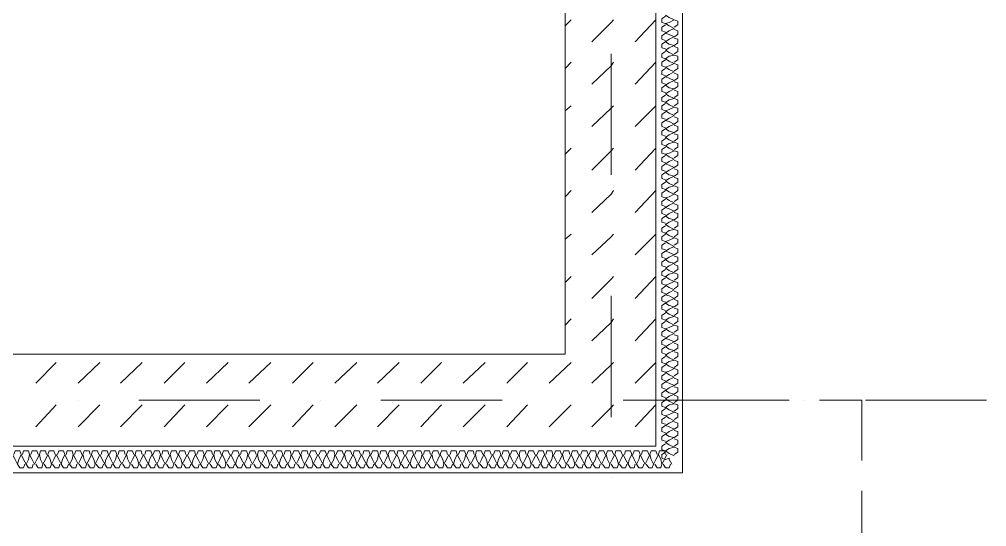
# Model space of a CAD drawing. Header units: millimetres. Extents: x 440 to 72591, y -28954 to 25941.
# Drawn here: x 25041 to 27577, y 6876 to 8207 of the extents above; entities that cross this region are included whole.
import ezdxf

# ---------------------------------------------------------------- set-up
doc = ezdxf.new("R2010")
doc.units = ezdxf.units.MM
doc.layers.add('podkład', color=7, linetype='Continuous')

msp = doc.modelspace()

# ---------------------------------------------------------------- linework, layer by layer
at = {"layer": 'podkład', "color": 7, "lineweight": 5, "transparency": 33554572}
msp.add_lwpolyline([(18480.1, 7658.9), (18480.1, 7585.8), (19210.3, 7585.8), (19210.3, 7516), (20000.9, 7516), (20000.9, 7017.5), (26779.8, 7017.5), (26779.8, 13018.4), (27179.8, 13018.4), (27179.8, 21197.5), (22941.1, 21197.5)], dxfattribs=at)
at = {"layer": 'podkład', "color": 1, "lineweight": 5, "transparency": 33554572}
msp.add_lwpolyline([(23531.7, 15126.7), (26871.9, 15126.7), (26871.9, 20886.3), (22941.1, 20886.3), (22941.1, 21127.6), (27110, 21127.6), (27110, 13088.3), (26709.9, 13088.3), (26709.9, 7087.4), (21461.5, 7087.4), (21461.5, 7328.7), (26471.8, 7328.7), (26471.8, 13088.3), (23280.8, 13085.1), (23280.8, 12764.4), (22442.6, 12764.4), (22442.6, 13085.1), (21810.7, 13088.3)], dxfattribs=at)
at = {"layer": 'podkład', "color": 4, "lineweight": 5, "transparency": 33554572}
for points in [[(26735.3, 8214.5), (26725.8, 8208.2), (26725.8, 8198.6), (26735.3, 8195.5), (26744.9, 8198.6), (26757.6, 8205), (26744.9, 8211.3), (26735.3, 8217.7)], [(26735.3, 8151), (26725.8, 8154.2), (26725.8, 8163.7), (26735.3, 8170.1), (26744.9, 8176.4), (26757.6, 8182.8), (26744.9, 8189.1), (26735.3, 8195.5)], [(26735.3, 8192.3), (26725.8, 8185.9), (26725.8, 8176.4), (26735.3, 8173.2)], [(26757.6, 8185.9), (26767.1, 8192.3), (26767.1, 8201.8), (26757.6, 8205)], [(26735.3, 8170.1), (26744.9, 8166.9), (26757.6, 8160.5), (26767.1, 8166.9), (26767.1, 8176.4), (26757.6, 8179.6)], [(26757.6, 8160.5), (26744.9, 8154.2), (26735.3, 8147.8), (26725.8, 8141.5), (26725.8, 8132), (26735.3, 8128.8)], [(26735.3, 8147.8), (26744.9, 8141.5), (26757.6, 8138.3), (26767.1, 8144.7), (26767.1, 8154.2), (26757.6, 8157.4)], [(26757.6, 8138.3), (26744.9, 8132), (26735.3, 8125.6), (26744.9, 8119.3), (26757.6, 8112.9), (26744.9, 8109.7), (26735.3, 8103.4), (26725.8, 8106.6), (26725.8, 8116.1), (26735.3, 8122.4)], [(26757.6, 8116.1), (26767.1, 8122.4), (26767.1, 8132), (26757.6, 8135.1)], [(26735.3, 8100.2), (26725.8, 8093.9), (26725.8, 8084.3), (26735.3, 8081.2), (26744.9, 8084.3), (26757.6, 8090.7), (26744.9, 8097), (26735.3, 8103.4)], [(26757.6, 8093.9), (26767.1, 8100.2), (26767.1, 8109.7), (26757.6, 8112.9)], [(26757.6, 8071.6), (26767.1, 8078), (26767.1, 8087.5), (26757.6, 8090.7)], [(26735.3, 8036.7), (26725.8, 8039.9), (26725.8, 8049.4), (26735.3, 8055.8), (26744.9, 8062.1), (26757.6, 8068.5), (26744.9, 8074.8), (26735.3, 8081.2)], [(26735.3, 8078), (26725.8, 8071.6), (26725.8, 8062.1), (26735.3, 8058.9)], [(26735.3, 8055.8), (26744.9, 8052.6), (26757.6, 8046.2), (26767.1, 8052.6), (26767.1, 8062.1), (26757.6, 8065.3)], [(26757.6, 8046.2), (26744.9, 8039.9), (26735.3, 8033.5), (26725.8, 8027.2), (26725.8, 8017.7), (26735.3, 8014.5)], [(26735.3, 8033.5), (26744.9, 8027.2), (26757.6, 8024), (26767.1, 8030.4), (26767.1, 8039.9), (26757.6, 8043.1)], [(26757.6, 8024), (26744.9, 8017.7), (26735.3, 8011.3), (26744.9, 8005), (26757.6, 7998.6), (26744.9, 7995.4), (26735.3, 7989.1), (26725.8, 7992.3), (26725.8, 8001.8), (26735.3, 8008.1)], [(26757.6, 8001.8), (26767.1, 8008.1), (26767.1, 8017.7), (26757.6, 8020.8)], [(26735.3, 7985.9), (26725.8, 7979.6), (26725.8, 7970), (26735.3, 7966.9), (26744.9, 7970), (26757.6, 7976.4), (26744.9, 7982.7), (26735.3, 7989.1)], [(26757.6, 7979.6), (26767.1, 7985.9), (26767.1, 7995.4), (26757.6, 7998.6)], [(26735.3, 7922.4), (26725.8, 7925.6), (26725.8, 7935.1), (26735.3, 7941.5), (26744.9, 7947.8), (26757.6, 7954.2), (26744.9, 7960.5), (26735.3, 7966.9)], [(26735.3, 7963.7), (26725.8, 7957.3), (26725.8, 7947.8), (26735.3, 7944.6)], [(26757.6, 7957.3), (26767.1, 7963.7), (26767.1, 7973.2), (26757.6, 7976.4)], [(26735.3, 7941.5), (26744.9, 7938.3), (26757.6, 7931.9), (26767.1, 7938.3), (26767.1, 7947.8), (26757.6, 7951)], [(26757.6, 7931.9), (26744.9, 7925.6), (26735.3, 7919.2), (26725.8, 7912.9), (26725.8, 7903.4), (26735.3, 7900.2)], [(26735.3, 7919.2), (26744.9, 7912.9), (26757.6, 7909.7), (26767.1, 7916.1), (26767.1, 7925.6), (26757.6, 7928.8)], [(26757.6, 7909.7), (26744.9, 7903.4), (26735.3, 7897), (26744.9, 7890.7), (26757.6, 7884.3), (26744.9, 7881.1), (26735.3, 7874.8), (26725.8, 7878), (26725.8, 7887.5), (26735.3, 7893.8)], [(26757.6, 7887.5), (26767.1, 7893.8), (26767.1, 7903.4), (26757.6, 7906.5)], [(26735.3, 7871.6), (26725.8, 7865.3), (26725.8, 7855.7), (26735.3, 7852.6), (26744.9, 7855.7), (26757.6, 7862.1), (26744.9, 7868.4), (26735.3, 7874.8)], [(26757.6, 7865.3), (26767.1, 7871.6), (26767.1, 7881.1), (26757.6, 7884.3)], [(26757.6, 7843), (26767.1, 7849.4), (26767.1, 7858.9), (26757.6, 7862.1)], [(26735.3, 7808.1), (26725.8, 7811.3), (26725.8, 7820.8), (26735.3, 7827.2), (26744.9, 7833.5), (26757.6, 7839.9), (26744.9, 7846.2), (26735.3, 7852.6)], [(26735.3, 7849.4), (26725.8, 7843), (26725.8, 7833.5), (26735.3, 7830.3)], [(26735.3, 7827.2), (26744.9, 7824), (26757.6, 7817.6), (26767.1, 7824), (26767.1, 7833.5), (26757.6, 7836.7)], [(26757.6, 7817.6), (26744.9, 7811.3), (26735.3, 7804.9), (26725.8, 7798.6), (26725.8, 7789.1), (26735.3, 7785.9)], [(26735.3, 7804.9), (26744.9, 7798.6), (26757.6, 7795.4), (26767.1, 7801.8), (26767.1, 7811.3), (26757.6, 7814.5)], [(26757.6, 7795.4), (26744.9, 7789.1), (26735.3, 7782.7), (26744.9, 7776.4), (26757.6, 7770), (26744.9, 7766.8), (26735.3, 7760.5), (26725.8, 7763.6), (26725.8, 7773.2), (26735.3, 7779.5)], [(26757.6, 7773.2), (26767.1, 7779.5), (26767.1, 7789.1), (26757.6, 7792.2)], [(26735.3, 7757.3), (26725.8, 7750.9), (26725.8, 7741.4), (26735.3, 7738.2), (26744.9, 7741.4), (26757.6, 7747.8), (26744.9, 7754.1), (26735.3, 7760.5)], [(26757.6, 7750.9), (26767.1, 7757.3), (26767.1, 7766.8), (26757.6, 7770)], [(26735.3, 7693.8), (26725.8, 7697), (26725.8, 7706.5), (26735.3, 7712.8), (26744.9, 7719.2), (26757.6, 7725.5), (26744.9, 7731.9), (26735.3, 7738.2)], [(26735.3, 7735.1), (26725.8, 7728.7), (26725.8, 7719.2), (26735.3, 7716)], [(26757.6, 7728.7), (26767.1, 7735.1), (26767.1, 7744.6), (26757.6, 7747.8)], [(26735.3, 7712.8), (26744.9, 7709.7), (26757.6, 7703.3), (26767.1, 7709.7), (26767.1, 7719.2), (26757.6, 7722.4)], [(26757.6, 7703.3), (26744.9, 7697), (26735.3, 7690.6), (26725.8, 7684.3), (26725.8, 7674.7), (26735.3, 7671.6)], [(26735.3, 7690.6), (26744.9, 7684.3), (26757.6, 7681.1), (26767.1, 7687.4), (26767.1, 7697), (26757.6, 7700.1)], [(26757.6, 7681.1), (26744.9, 7674.7), (26735.3, 7668.4), (26744.9, 7662), (26757.6, 7655.7), (26744.9, 7652.5), (26735.3, 7646.2), (26725.8, 7649.3), (26725.8, 7658.9), (26735.3, 7665.2)], [(26757.6, 7658.9), (26767.1, 7665.2), (26767.1, 7674.7), (26757.6, 7677.9)], [(26735.3, 7643), (26725.8, 7636.6), (26725.8, 7627.1), (26735.3, 7623.9), (26744.9, 7627.1), (26757.6, 7633.5), (26744.9, 7639.8), (26735.3, 7646.2)], [(26757.6, 7636.6), (26767.1, 7643), (26767.1, 7652.5), (26757.6, 7655.7)], [(26757.6, 7614.4), (26767.1, 7620.8), (26767.1, 7630.3), (26757.6, 7633.5)], [(26735.3, 7579.5), (26725.8, 7582.7), (26725.8, 7592.2), (26735.3, 7598.5), (26744.9, 7604.9), (26757.6, 7611.2), (26744.9, 7617.6), (26735.3, 7623.9)], [(26735.3, 7620.8), (26725.8, 7614.4), (26725.8, 7604.9), (26735.3, 7601.7)], [(26735.3, 7598.5), (26744.9, 7595.4), (26757.6, 7589), (26767.1, 7595.4), (26767.1, 7604.9), (26757.6, 7608.1)], [(26757.6, 7589), (26744.9, 7582.7), (26735.3, 7576.3), (26725.8, 7570), (26725.8, 7560.4), (26735.3, 7557.3)], [(26735.3, 7576.3), (26744.9, 7570), (26757.6, 7566.8), (26767.1, 7573.1), (26767.1, 7582.7), (26757.6, 7585.8)], [(26757.6, 7566.8), (26744.9, 7560.4), (26735.3, 7554.1), (26744.9, 7547.7), (26757.6, 7541.4), (26744.9, 7538.2), (26735.3, 7531.9), (26725.8, 7535), (26725.8, 7544.6), (26735.3, 7550.9)], [(26757.6, 7544.6), (26767.1, 7550.9), (26767.1, 7560.4), (26757.6, 7563.6)], [(26735.3, 7528.7), (26725.8, 7522.3), (26725.8, 7512.8), (26735.3, 7509.6), (26744.9, 7512.8), (26757.6, 7519.2), (26744.9, 7525.5), (26735.3, 7531.9)], [(26757.6, 7522.3), (26767.1, 7528.7), (26767.1, 7538.2), (26757.6, 7541.4)], [(26735.3, 7465.2), (26725.8, 7468.4), (26725.8, 7477.9), (26735.3, 7484.2), (26744.9, 7490.6), (26757.6, 7496.9), (26744.9, 7503.3), (26735.3, 7509.6)], [(26735.3, 7506.5), (26725.8, 7500.1), (26725.8, 7490.6), (26735.3, 7487.4)], [(26757.6, 7500.1), (26767.1, 7506.5), (26767.1, 7516), (26757.6, 7519.2)], [(26735.3, 7484.2), (26744.9, 7481.1), (26757.6, 7474.7), (26767.1, 7481.1), (26767.1, 7490.6), (26757.6, 7493.8)], [(26757.6, 7474.7), (26744.9, 7468.4), (26735.3, 7462), (26725.8, 7455.7), (26725.8, 7446.1), (26735.3, 7443)], [(26735.3, 7462), (26744.9, 7455.7), (26757.6, 7452.5), (26767.1, 7458.8), (26767.1, 7468.4), (26757.6, 7471.5)], [(26757.6, 7452.5), (26744.9, 7446.1), (26735.3, 7439.8), (26744.9, 7433.4), (26757.6, 7427.1), (26744.9, 7423.9), (26735.3, 7417.6), (26725.8, 7420.7), (26725.8, 7430.3), (26735.3, 7436.6)], [(26757.6, 7430.3), (26767.1, 7436.6), (26767.1, 7446.1), (26757.6, 7449.3)], [(26735.3, 7414.4), (26725.8, 7408), (26725.8, 7398.5), (26735.3, 7395.3), (26744.9, 7398.5), (26757.6, 7404.9), (26744.9, 7411.2), (26735.3, 7417.6)], [(26757.6, 7408), (26767.1, 7414.4), (26767.1, 7423.9), (26757.6, 7427.1)], [(26757.6, 7385.8), (26767.1, 7392.2), (26767.1, 7401.7), (26757.6, 7404.9)], [(26735.3, 7350.9), (26725.8, 7354.1), (26725.8, 7363.6), (26735.3, 7369.9), (26744.9, 7376.3), (26757.6, 7382.6), (26744.9, 7389), (26735.3, 7395.3)], [(26735.3, 7392.2), (26725.8, 7385.8), (26725.8, 7376.3), (26735.3, 7373.1)], [(26735.3, 7369.9), (26744.9, 7366.8), (26757.6, 7360.4), (26767.1, 7366.8), (26767.1, 7376.3), (26757.6, 7379.5)], [(26757.6, 7360.4), (26744.9, 7354.1), (26735.3, 7347.7), (26725.8, 7341.4), (26725.8, 7331.8), (26735.3, 7328.7)], [(26735.3, 7347.7), (26744.9, 7341.4), (26757.6, 7338.2), (26767.1, 7344.5), (26767.1, 7354.1), (26757.6, 7357.2)], [(26757.6, 7338.2), (26744.9, 7331.8), (26735.3, 7325.5), (26744.9, 7319.1), (26757.6, 7312.8), (26744.9, 7309.6), (26735.3, 7303.3), (26725.8, 7306.4), (26725.8, 7316), (26735.3, 7322.3)], [(26757.6, 7316), (26767.1, 7322.3), (26767.1, 7331.8), (26757.6, 7335)], [(26735.3, 7300.1), (26725.8, 7293.7), (26725.8, 7284.2), (26735.3, 7281), (26744.9, 7284.2), (26757.6, 7290.6), (26744.9, 7296.9), (26735.3, 7303.3)], [(26757.6, 7293.7), (26767.1, 7300.1), (26767.1, 7309.6), (26757.6, 7312.8)], [(26735.3, 7236.6), (26725.8, 7239.8), (26725.8, 7249.3), (26735.3, 7255.6), (26744.9, 7262), (26757.6, 7268.3), (26744.9, 7274.7), (26735.3, 7281)], [(26735.3, 7277.9), (26725.8, 7271.5), (26725.8, 7262), (26735.3, 7258.8)], [(26757.6, 7271.5), (26767.1, 7277.9), (26767.1, 7287.4), (26757.6, 7290.6)], [(26735.3, 7255.6), (26744.9, 7252.5), (26757.6, 7246.1), (26767.1, 7252.5), (26767.1, 7262), (26757.6, 7265.2)], [(26757.6, 7246.1), (26744.9, 7239.8), (26735.3, 7233.4), (26725.8, 7227.1), (26725.8, 7217.5), (26735.3, 7214.4)], [(26735.3, 7233.4), (26744.9, 7227.1), (26757.6, 7223.9), (26767.1, 7230.2), (26767.1, 7239.8), (26757.6, 7242.9)], [(26821.1, 7208), (26709.9, 7208)], [(26757.6, 7223.9), (26744.9, 7217.5), (26735.3, 7211.2), (26744.9, 7204.8), (26757.6, 7198.5), (26744.9, 7195.3), (26735.3, 7189), (26725.8, 7192.1), (26725.8, 7201.7), (26735.3, 7208)], [(26757.6, 7201.7), (26767.1, 7208), (26767.1, 7217.5), (26757.6, 7220.7)], [(27059.2, 7208), (26900.4, 7208)], [(27249.7, 7049.3), (27249.7, 7208), (27138.6, 7208)], [(26735.3, 7185.8), (26725.8, 7179.4), (26725.8, 7169.9), (26735.3, 7166.7), (26744.9, 7169.9), (26757.6, 7176.3), (26744.9, 7182.6), (26735.3, 7189)], [(26757.6, 7179.4), (26767.1, 7185.8), (26767.1, 7195.3), (26757.6, 7198.5)], [(26757.6, 7157.2), (26767.1, 7163.6), (26767.1, 7173.1), (26757.6, 7176.3)], [(26735.3, 7122.3), (26725.8, 7125.5), (26725.8, 7135), (26735.3, 7141.3), (26744.9, 7147.7), (26757.6, 7154), (26744.9, 7160.4), (26735.3, 7166.7)], [(26735.3, 7163.6), (26725.8, 7157.2), (26725.8, 7147.7), (26735.3, 7144.5)], [(26735.3, 7141.3), (26744.9, 7138.2), (26757.6, 7131.8), (26767.1, 7138.2), (26767.1, 7147.7), (26757.6, 7150.9)], [(26757.6, 7131.8), (26744.9, 7125.5), (26735.3, 7119.1), (26725.8, 7112.8), (26725.8, 7103.2), (26735.3, 7100.1)], [(26735.3, 7119.1), (26744.9, 7112.8), (26757.6, 7109.6), (26767.1, 7115.9), (26767.1, 7125.5), (26757.6, 7128.6)], [(26757.6, 7109.6), (26744.9, 7103.2), (26735.3, 7096.9), (26744.9, 7090.5), (26757.6, 7084.2), (26744.9, 7081), (26735.3, 7074.7), (26725.8, 7077.8), (26725.8, 7087.4), (26735.3, 7093.7)], [(26757.6, 7087.4), (26767.1, 7093.7), (26767.1, 7103.2), (26757.6, 7106.4)], [(25036.6, 7039.7), (25039.8, 7052.4), (25046.2, 7065.1), (25043, 7074.7), (25030.3, 7074.7), (25027.1, 7065.1)], [(25058.9, 7039.7), (25065.2, 7052.4), (25068.4, 7065.1), (25065.2, 7074.7), (25052.5, 7074.7), (25049.3, 7065.1)], [(25090.6, 7065.1), (25087.4, 7074.7), (25074.7, 7074.7), (25071.6, 7065.1)], [(25112.9, 7065.1), (25109.7, 7074.7), (25097, 7074.7), (25093.8, 7065.1)], [(25135.1, 7065.1), (25131.9, 7074.7), (25119.2, 7074.7), (25116, 7065.1)], [(25151, 7039.7), (25154.1, 7052.4), (25160.5, 7065.1), (25157.3, 7074.7), (25144.6, 7074.7), (25141.4, 7065.1)], [(25173.2, 7039.7), (25179.5, 7052.4), (25182.7, 7065.1), (25179.5, 7074.7), (25166.8, 7074.7), (25163.7, 7065.1)], [(25204.9, 7065.1), (25201.8, 7074.7), (25189.1, 7074.7), (25185.9, 7065.1)], [(25227.2, 7065.1), (25224, 7074.7), (25211.3, 7074.7), (25208.1, 7065.1)], [(25249.4, 7065.1), (25246.2, 7074.7), (25233.5, 7074.7), (25230.3, 7065.1)], [(25265.3, 7039.7), (25268.4, 7052.4), (25274.8, 7065.1), (25271.6, 7074.7), (25258.9, 7074.7), (25255.7, 7065.1)], [(25287.5, 7039.7), (25293.8, 7052.4), (25297, 7065.1), (25293.8, 7074.7), (25281.1, 7074.7), (25278, 7065.1)], [(25319.2, 7065.1), (25316.1, 7074.7), (25303.4, 7074.7), (25300.2, 7065.1)], [(25341.5, 7065.1), (25338.3, 7074.7), (25325.6, 7074.7), (25322.4, 7065.1)], [(25363.7, 7065.1), (25360.5, 7074.7), (25347.8, 7074.7), (25344.6, 7065.1)], [(25379.6, 7039.7), (25382.7, 7052.4), (25389.1, 7065.1), (25385.9, 7074.7), (25373.2, 7074.7), (25370, 7065.1)], [(25401.8, 7039.7), (25408.1, 7052.4), (25411.3, 7065.1), (25408.1, 7074.7), (25395.4, 7074.7), (25392.3, 7065.1)], [(25433.5, 7065.1), (25430.4, 7074.7), (25417.7, 7074.7), (25414.5, 7065.1)], [(25455.8, 7065.1), (25452.6, 7074.7), (25439.9, 7074.7), (25436.7, 7065.1)], [(25478, 7065.1), (25474.8, 7074.7), (25462.1, 7074.7), (25458.9, 7065.1)], [(25493.9, 7039.7), (25497, 7052.4), (25503.4, 7065.1), (25500.2, 7074.7), (25487.5, 7074.7), (25484.3, 7065.1)], [(25516.1, 7039.7), (25522.4, 7052.4), (25525.6, 7065.1), (25522.4, 7074.7), (25509.7, 7074.7), (25506.6, 7065.1)], [(25547.8, 7065.1), (25544.7, 7074.7), (25532, 7074.7), (25528.8, 7065.1)], [(25570.1, 7065.1), (25566.9, 7074.7), (25554.2, 7074.7), (25551, 7065.1)], [(25592.3, 7065.1), (25589.1, 7074.7), (25576.4, 7074.7), (25573.2, 7065.1)], [(25608.2, 7039.7), (25611.3, 7052.4), (25617.7, 7065.1), (25614.5, 7074.7), (25601.8, 7074.7), (25598.6, 7065.1)], [(25630.4, 7039.7), (25636.7, 7052.4), (25639.9, 7065.1), (25636.7, 7074.7), (25624, 7074.7), (25620.9, 7065.1)], [(25662.1, 7065.1), (25659, 7074.7), (25646.3, 7074.7), (25643.1, 7065.1)], [(25684.4, 7065.1), (25681.2, 7074.7), (25668.5, 7074.7), (25665.3, 7065.1)], [(25706.6, 7065.1), (25703.4, 7074.7), (25690.7, 7074.7), (25687.5, 7065.1)], [(25722.5, 7039.7), (25725.6, 7052.4), (25732, 7065.1), (25728.8, 7074.7), (25716.1, 7074.7), (25712.9, 7065.1)], [(25744.7, 7039.7), (25751, 7052.4), (25754.2, 7065.1), (25751, 7074.7), (25738.3, 7074.7), (25735.2, 7065.1)], [(25776.4, 7065.1), (25773.3, 7074.7), (25760.6, 7074.7), (25757.4, 7065.1)], [(25798.7, 7065.1), (25795.5, 7074.7), (25782.8, 7074.7), (25779.6, 7065.1)], [(25820.9, 7065.1), (25817.7, 7074.7), (25805, 7074.7), (25801.8, 7065.1)], [(25836.8, 7039.7), (25839.9, 7052.4), (25846.3, 7065.1), (25843.1, 7074.7), (25830.4, 7074.7), (25827.2, 7065.1)], [(25859, 7039.7), (25865.4, 7052.4), (25868.5, 7065.1), (25865.4, 7074.7), (25852.6, 7074.7), (25849.5, 7065.1)], [(25890.8, 7065.1), (25887.6, 7074.7), (25874.9, 7074.7), (25871.7, 7065.1)], [(25913, 7065.1), (25909.8, 7074.7), (25897.1, 7074.7), (25893.9, 7065.1)], [(25935.2, 7065.1), (25932, 7074.7), (25919.3, 7074.7), (25916.2, 7065.1)], [(25951.1, 7039.7), (25954.3, 7052.4), (25960.6, 7065.1), (25957.4, 7074.7), (25944.7, 7074.7), (25941.6, 7065.1)], [(25973.3, 7039.7), (25979.7, 7052.4), (25982.8, 7065.1), (25979.7, 7074.7), (25967, 7074.7), (25963.8, 7065.1)], [(26005.1, 7065.1), (26001.9, 7074.7), (25989.2, 7074.7), (25986, 7065.1)], [(26027.3, 7065.1), (26024.1, 7074.7), (26011.4, 7074.7), (26008.2, 7065.1)], [(26049.5, 7065.1), (26046.3, 7074.7), (26033.6, 7074.7), (26030.5, 7065.1)], [(26065.4, 7039.7), (26068.6, 7052.4), (26074.9, 7065.1), (26071.7, 7074.7), (26059, 7074.7), (26055.9, 7065.1)], [(26087.6, 7039.7), (26094, 7052.4), (26097.1, 7065.1), (26094, 7074.7), (26081.3, 7074.7), (26078.1, 7065.1)], [(26119.4, 7065.1), (26116.2, 7074.7), (26103.5, 7074.7), (26100.3, 7065.1)], [(26141.6, 7065.1), (26138.4, 7074.7), (26125.7, 7074.7), (26122.5, 7065.1)], [(26163.8, 7065.1), (26160.6, 7074.7), (26147.9, 7074.7), (26144.8, 7065.1)], [(26179.7, 7039.7), (26182.9, 7052.4), (26189.2, 7065.1), (26186, 7074.7), (26173.3, 7074.7), (26170.2, 7065.1)], [(26201.9, 7039.7), (26208.3, 7052.4), (26211.4, 7065.1), (26208.3, 7074.7), (26195.6, 7074.7), (26192.4, 7065.1)], [(26233.7, 7065.1), (26230.5, 7074.7), (26217.8, 7074.7), (26214.6, 7065.1)], [(26255.9, 7065.1), (26252.7, 7074.7), (26240, 7074.7), (26236.8, 7065.1)], [(26278.1, 7065.1), (26274.9, 7074.7), (26262.2, 7074.7), (26259.1, 7065.1)], [(26294, 7039.7), (26297.2, 7052.4), (26303.5, 7065.1), (26300.3, 7074.7), (26287.6, 7074.7), (26284.5, 7065.1)], [(26316.2, 7039.7), (26322.6, 7052.4), (26325.7, 7065.1), (26322.6, 7074.7), (26309.9, 7074.7), (26306.7, 7065.1)], [(26348, 7065.1), (26344.8, 7074.7), (26332.1, 7074.7), (26328.9, 7065.1)], [(26370.2, 7065.1), (26367, 7074.7), (26354.3, 7074.7), (26351.1, 7065.1)], [(26392.4, 7065.1), (26389.2, 7074.7), (26376.5, 7074.7), (26373.4, 7065.1)], [(26408.3, 7039.7), (26411.5, 7052.4), (26417.8, 7065.1), (26414.6, 7074.7), (26401.9, 7074.7), (26398.8, 7065.1)], [(26430.5, 7039.7), (26436.9, 7052.4), (26440, 7065.1), (26436.9, 7074.7), (26424.2, 7074.7), (26421, 7065.1)], [(26462.3, 7065.1), (26459.1, 7074.7), (26446.4, 7074.7), (26443.2, 7065.1)], [(26484.5, 7065.1), (26481.3, 7074.7), (26468.6, 7074.7), (26465.4, 7065.1)], [(26506.7, 7065.1), (26503.5, 7074.7), (26490.8, 7074.7), (26487.7, 7065.1)], [(26522.6, 7039.7), (26525.8, 7052.4), (26532.1, 7065.1), (26528.9, 7074.7), (26516.2, 7074.7), (26513.1, 7065.1)], [(26544.8, 7039.7), (26551.2, 7052.4), (26554.3, 7065.1), (26551.2, 7074.7), (26538.5, 7074.7), (26535.3, 7065.1)], [(26576.6, 7065.1), (26573.4, 7074.7), (26560.7, 7074.7), (26557.5, 7065.1)], [(26598.8, 7065.1), (26595.6, 7074.7), (26582.9, 7074.7), (26579.7, 7065.1)], [(26621, 7065.1), (26617.8, 7074.7), (26605.1, 7074.7), (26602, 7065.1)], [(26636.9, 7039.7), (26640.1, 7052.4), (26646.4, 7065.1), (26643.2, 7074.7), (26630.5, 7074.7), (26627.4, 7065.1)], [(26659.1, 7039.7), (26665.5, 7052.4), (26668.7, 7065.1), (26665.5, 7074.7), (26652.8, 7074.7), (26649.6, 7065.1)], [(26690.9, 7065.1), (26687.7, 7074.7), (26675, 7074.7), (26671.8, 7065.1)], [(26713.1, 7065.1), (26709.9, 7074.7), (26697.2, 7074.7), (26694.1, 7065.1)], [(26735.3, 7065.1), (26732.2, 7074.7), (26719.5, 7074.7), (26716.3, 7065.1)], [(26757.6, 7062), (26744.9, 7068.3), (26735.3, 7074.7)], [(26757.6, 7065.1), (26767.1, 7071.5), (26767.1, 7081), (26757.6, 7084.2)], [(25055.7, 7039.7), (25052.5, 7030.2), (25043, 7030.2), (25036.6, 7039.7), (25030.3, 7052.4), (25023.9, 7065.1), (25017.6, 7052.4), (25011.2, 7039.7)], [(25046.2, 7065.1), (25052.5, 7052.4), (25058.9, 7039.7), (25065.2, 7030.2), (25074.7, 7030.2), (25077.9, 7039.7)], [(25068.4, 7065.1), (25074.7, 7052.4), (25081.1, 7039.7), (25087.4, 7052.4), (25093.8, 7065.1), (25097, 7052.4), (25103.3, 7039.7), (25100.2, 7030.2), (25090.6, 7030.2), (25084.3, 7039.7)], [(25106.5, 7039.7), (25112.9, 7030.2), (25122.4, 7030.2), (25125.6, 7039.7), (25122.4, 7052.4), (25116, 7065.1), (25109.7, 7052.4), (25103.3, 7039.7)], [(25170, 7039.7), (25166.8, 7030.2), (25157.3, 7030.2), (25151, 7039.7), (25144.6, 7052.4), (25138.3, 7065.1), (25131.9, 7052.4), (25125.6, 7039.7)], [(25160.5, 7065.1), (25166.8, 7052.4), (25173.2, 7039.7), (25179.5, 7030.2), (25189.1, 7030.2), (25192.2, 7039.7)], [(25182.7, 7065.1), (25189.1, 7052.4), (25195.4, 7039.7), (25201.8, 7052.4), (25208.1, 7065.1), (25211.3, 7052.4), (25217.6, 7039.7), (25214.5, 7030.2), (25204.9, 7030.2), (25198.6, 7039.7)], [(25220.8, 7039.7), (25227.2, 7030.2), (25236.7, 7030.2), (25239.9, 7039.7), (25236.7, 7052.4), (25230.3, 7065.1), (25224, 7052.4), (25217.6, 7039.7)], [(25284.3, 7039.7), (25281.1, 7030.2), (25271.6, 7030.2), (25265.3, 7039.7), (25258.9, 7052.4), (25252.6, 7065.1), (25246.2, 7052.4), (25239.9, 7039.7)], [(25274.8, 7065.1), (25281.1, 7052.4), (25287.5, 7039.7), (25293.8, 7030.2), (25303.4, 7030.2), (25306.5, 7039.7)], [(25297, 7065.1), (25303.4, 7052.4), (25309.7, 7039.7), (25316.1, 7052.4), (25322.4, 7065.1), (25325.6, 7052.4), (25331.9, 7039.7), (25328.8, 7030.2), (25319.2, 7030.2), (25312.9, 7039.7)], [(25335.1, 7039.7), (25341.5, 7030.2), (25351, 7030.2), (25354.2, 7039.7), (25351, 7052.4), (25344.6, 7065.1), (25338.3, 7052.4), (25331.9, 7039.7)], [(25398.6, 7039.7), (25395.4, 7030.2), (25385.9, 7030.2), (25379.6, 7039.7), (25373.2, 7052.4), (25366.9, 7065.1), (25360.5, 7052.4), (25354.2, 7039.7)], [(25389.1, 7065.1), (25395.4, 7052.4), (25401.8, 7039.7), (25408.1, 7030.2), (25417.7, 7030.2), (25420.8, 7039.7)], [(25411.3, 7065.1), (25417.7, 7052.4), (25424, 7039.7), (25430.4, 7052.4), (25436.7, 7065.1), (25439.9, 7052.4), (25446.2, 7039.7), (25443.1, 7030.2), (25433.5, 7030.2), (25427.2, 7039.7)], [(25449.4, 7039.7), (25455.8, 7030.2), (25465.3, 7030.2), (25468.5, 7039.7), (25465.3, 7052.4), (25458.9, 7065.1), (25452.6, 7052.4), (25446.2, 7039.7)], [(25512.9, 7039.7), (25509.7, 7030.2), (25500.2, 7030.2), (25493.9, 7039.7), (25487.5, 7052.4), (25481.2, 7065.1), (25474.8, 7052.4), (25468.5, 7039.7)], [(25503.4, 7065.1), (25509.7, 7052.4), (25516.1, 7039.7), (25522.4, 7030.2), (25532, 7030.2), (25535.1, 7039.7)], [(25525.6, 7065.1), (25532, 7052.4), (25538.3, 7039.7), (25544.7, 7052.4), (25551, 7065.1), (25554.2, 7052.4), (25560.5, 7039.7), (25557.4, 7030.2), (25547.8, 7030.2), (25541.5, 7039.7)], [(25563.7, 7039.7), (25570.1, 7030.2), (25579.6, 7030.2), (25582.8, 7039.7), (25579.6, 7052.4), (25573.2, 7065.1), (25566.9, 7052.4), (25560.5, 7039.7)], [(25627.2, 7039.7), (25624, 7030.2), (25614.5, 7030.2), (25608.2, 7039.7), (25601.8, 7052.4), (25595.5, 7065.1), (25589.1, 7052.4), (25582.8, 7039.7)], [(25617.7, 7065.1), (25624, 7052.4), (25630.4, 7039.7), (25636.7, 7030.2), (25646.3, 7030.2), (25649.4, 7039.7)], [(25639.9, 7065.1), (25646.3, 7052.4), (25652.6, 7039.7), (25659, 7052.4), (25665.3, 7065.1), (25668.5, 7052.4), (25674.8, 7039.7), (25671.7, 7030.2), (25662.1, 7030.2), (25655.8, 7039.7)], [(25678, 7039.7), (25684.4, 7030.2), (25693.9, 7030.2), (25697.1, 7039.7), (25693.9, 7052.4), (25687.5, 7065.1), (25681.2, 7052.4), (25674.8, 7039.7)], [(25741.5, 7039.7), (25738.3, 7030.2), (25728.8, 7030.2), (25722.5, 7039.7), (25716.1, 7052.4), (25709.8, 7065.1), (25703.4, 7052.4), (25697.1, 7039.7)], [(25732, 7065.1), (25738.3, 7052.4), (25744.7, 7039.7), (25751, 7030.2), (25760.6, 7030.2), (25763.7, 7039.7)], [(25754.2, 7065.1), (25760.6, 7052.4), (25766.9, 7039.7), (25773.3, 7052.4), (25779.6, 7065.1), (25782.8, 7052.4), (25789.1, 7039.7), (25786, 7030.2), (25776.4, 7030.2), (25770.1, 7039.7)], [(25792.3, 7039.7), (25798.7, 7030.2), (25808.2, 7030.2), (25811.4, 7039.7), (25808.2, 7052.4), (25801.8, 7065.1), (25795.5, 7052.4), (25789.1, 7039.7)], [(25855.8, 7039.7), (25852.6, 7030.2), (25843.1, 7030.2), (25836.8, 7039.7), (25830.4, 7052.4), (25824.1, 7065.1), (25817.7, 7052.4), (25811.4, 7039.7)], [(25846.3, 7065.1), (25852.6, 7052.4), (25859, 7039.7), (25865.4, 7030.2), (25874.9, 7030.2), (25878, 7039.7)], [(25868.5, 7065.1), (25874.9, 7052.4), (25881.2, 7039.7), (25887.6, 7052.4), (25893.9, 7065.1), (25897.1, 7052.4), (25903.5, 7039.7), (25900.3, 7030.2), (25890.8, 7030.2), (25884.4, 7039.7)], [(25906.6, 7039.7), (25913, 7030.2), (25922.5, 7030.2), (25925.7, 7039.7), (25922.5, 7052.4), (25916.2, 7065.1), (25909.8, 7052.4), (25903.5, 7039.7)], [(25970.1, 7039.7), (25967, 7030.2), (25957.4, 7030.2), (25951.1, 7039.7), (25944.7, 7052.4), (25938.4, 7065.1), (25932, 7052.4), (25925.7, 7039.7)], [(25960.6, 7065.1), (25967, 7052.4), (25973.3, 7039.7), (25979.7, 7030.2), (25989.2, 7030.2), (25992.4, 7039.7)], [(25982.8, 7065.1), (25989.2, 7052.4), (25995.5, 7039.7), (26001.9, 7052.4), (26008.2, 7065.1), (26011.4, 7052.4), (26017.8, 7039.7), (26014.6, 7030.2), (26005.1, 7030.2), (25998.7, 7039.7)], [(26020.9, 7039.7), (26027.3, 7030.2), (26036.8, 7030.2), (26040, 7039.7), (26036.8, 7052.4), (26030.5, 7065.1), (26024.1, 7052.4), (26017.8, 7039.7)], [(26084.4, 7039.7), (26081.3, 7030.2), (26071.7, 7030.2), (26065.4, 7039.7), (26059, 7052.4), (26052.7, 7065.1), (26046.3, 7052.4), (26040, 7039.7)], [(26074.9, 7065.1), (26081.3, 7052.4), (26087.6, 7039.7), (26094, 7030.2), (26103.5, 7030.2), (26106.7, 7039.7)], [(26097.1, 7065.1), (26103.5, 7052.4), (26109.8, 7039.7), (26116.2, 7052.4), (26122.5, 7065.1), (26125.7, 7052.4), (26132.1, 7039.7), (26128.9, 7030.2), (26119.4, 7030.2), (26113, 7039.7)], [(26135.2, 7039.7), (26141.6, 7030.2), (26151.1, 7030.2), (26154.3, 7039.7), (26151.1, 7052.4), (26144.8, 7065.1), (26138.4, 7052.4), (26132.1, 7039.7)], [(26198.7, 7039.7), (26195.6, 7030.2), (26186, 7030.2), (26179.7, 7039.7), (26173.3, 7052.4), (26167, 7065.1), (26160.6, 7052.4), (26154.3, 7039.7)], [(26189.2, 7065.1), (26195.6, 7052.4), (26201.9, 7039.7), (26208.3, 7030.2), (26217.8, 7030.2), (26221, 7039.7)], [(26211.4, 7065.1), (26217.8, 7052.4), (26224.1, 7039.7), (26230.5, 7052.4), (26236.8, 7065.1), (26240, 7052.4), (26246.4, 7039.7), (26243.2, 7030.2), (26233.7, 7030.2), (26227.3, 7039.7)], [(26249.5, 7039.7), (26255.9, 7030.2), (26265.4, 7030.2), (26268.6, 7039.7), (26265.4, 7052.4), (26259.1, 7065.1), (26252.7, 7052.4), (26246.4, 7039.7)], [(26313, 7039.7), (26309.9, 7030.2), (26300.3, 7030.2), (26294, 7039.7), (26287.6, 7052.4), (26281.3, 7065.1), (26274.9, 7052.4), (26268.6, 7039.7)], [(26303.5, 7065.1), (26309.9, 7052.4), (26316.2, 7039.7), (26322.6, 7030.2), (26332.1, 7030.2), (26335.3, 7039.7)], [(26325.7, 7065.1), (26332.1, 7052.4), (26338.4, 7039.7), (26344.8, 7052.4), (26351.1, 7065.1), (26354.3, 7052.4), (26360.7, 7039.7), (26357.5, 7030.2), (26348, 7030.2), (26341.6, 7039.7)], [(26363.8, 7039.7), (26370.2, 7030.2), (26379.7, 7030.2), (26382.9, 7039.7), (26379.7, 7052.4), (26373.4, 7065.1), (26367, 7052.4), (26360.7, 7039.7)], [(26427.3, 7039.7), (26424.2, 7030.2), (26414.6, 7030.2), (26408.3, 7039.7), (26401.9, 7052.4), (26395.6, 7065.1), (26389.2, 7052.4), (26382.9, 7039.7)], [(26417.8, 7065.1), (26424.2, 7052.4), (26430.5, 7039.7), (26436.9, 7030.2), (26446.4, 7030.2), (26449.6, 7039.7)], [(26440, 7065.1), (26446.4, 7052.4), (26452.7, 7039.7), (26459.1, 7052.4), (26465.4, 7065.1), (26468.6, 7052.4), (26475, 7039.7), (26471.8, 7030.2), (26462.3, 7030.2), (26455.9, 7039.7)], [(26478.1, 7039.7), (26484.5, 7030.2), (26494, 7030.2), (26497.2, 7039.7), (26494, 7052.4), (26487.7, 7065.1), (26481.3, 7052.4), (26475, 7039.7)], [(26541.6, 7039.7), (26538.5, 7030.2), (26528.9, 7030.2), (26522.6, 7039.7), (26516.2, 7052.4), (26509.9, 7065.1), (26503.5, 7052.4), (26497.2, 7039.7)], [(26532.1, 7065.1), (26538.5, 7052.4), (26544.8, 7039.7), (26551.2, 7030.2), (26560.7, 7030.2), (26563.9, 7039.7)], [(26554.3, 7065.1), (26560.7, 7052.4), (26567, 7039.7), (26573.4, 7052.4), (26579.7, 7065.1), (26582.9, 7052.4), (26589.3, 7039.7), (26586.1, 7030.2), (26576.6, 7030.2), (26570.2, 7039.7)], [(26592.4, 7039.7), (26598.8, 7030.2), (26608.3, 7030.2), (26611.5, 7039.7), (26608.3, 7052.4), (26602, 7065.1), (26595.6, 7052.4), (26589.3, 7039.7)], [(26655.9, 7039.7), (26652.8, 7030.2), (26643.2, 7030.2), (26636.9, 7039.7), (26630.5, 7052.4), (26624.2, 7065.1), (26617.8, 7052.4), (26611.5, 7039.7)], [(26646.4, 7065.1), (26652.8, 7052.4), (26659.1, 7039.7), (26665.5, 7030.2), (26675, 7030.2), (26678.2, 7039.7)], [(26668.7, 7065.1), (26675, 7052.4), (26681.4, 7039.7), (26687.7, 7052.4), (26694.1, 7065.1), (26697.2, 7052.4), (26703.6, 7039.7), (26700.4, 7030.2), (26690.9, 7030.2), (26684.5, 7039.7)], [(26706.8, 7039.7), (26713.1, 7030.2), (26722.6, 7030.2), (26725.8, 7039.7), (26722.6, 7052.4), (26716.3, 7065.1), (26709.9, 7052.4), (26703.6, 7039.7)], [(26751.2, 7039.7), (26744.9, 7052.4), (26744.9, 7055.6), (26735.3, 7052.4), (26725.8, 7055.6), (26725.8, 7065.1), (26735.3, 7071.5)], [(26738.5, 7065.1), (26732.2, 7052.4), (26725.8, 7039.7)], [(26744.9, 7052.4), (26744.9, 7052.4)], [(25128.7, 7039.7), (25135.1, 7030.2), (25144.6, 7030.2), (25147.8, 7039.7)], [(25243, 7039.7), (25249.4, 7030.2), (25258.9, 7030.2), (25262.1, 7039.7)], [(25357.3, 7039.7), (25363.7, 7030.2), (25373.2, 7030.2), (25376.4, 7039.7)], [(25471.6, 7039.7), (25478, 7030.2), (25487.5, 7030.2), (25490.7, 7039.7)], [(25585.9, 7039.7), (25592.3, 7030.2), (25601.8, 7030.2), (25605, 7039.7)], [(25700.2, 7039.7), (25706.6, 7030.2), (25716.1, 7030.2), (25719.3, 7039.7)], [(25814.5, 7039.7), (25820.9, 7030.2), (25830.4, 7030.2), (25833.6, 7039.7)], [(25928.9, 7039.7), (25935.2, 7030.2), (25944.7, 7030.2), (25947.9, 7039.7)], [(26043.2, 7039.7), (26049.5, 7030.2), (26059, 7030.2), (26062.2, 7039.7)], [(26157.5, 7039.7), (26163.8, 7030.2), (26173.3, 7030.2), (26176.5, 7039.7)], [(26271.8, 7039.7), (26278.1, 7030.2), (26287.6, 7030.2), (26290.8, 7039.7)], [(26386.1, 7039.7), (26392.4, 7030.2), (26401.9, 7030.2), (26405.1, 7039.7)], [(26500.4, 7039.7), (26506.7, 7030.2), (26516.2, 7030.2), (26519.4, 7039.7)], [(26614.7, 7039.7), (26621, 7030.2), (26630.5, 7030.2), (26633.7, 7039.7)], [(26729, 7039.7), (26735.3, 7030.2), (26744.9, 7030.2), (26748, 7039.7)], [(27249.7, 6969.9), (27249.7, 6811.1)]]:
    msp.add_lwpolyline(points, dxfattribs=at)
at = {"layer": 'podkład', "color": 8, "lineweight": 5, "true_color": 0x808080, "transparency": 33554572}
for points in [[(26471.8, 8189.1), (26487.7, 8205)], [(26541.6, 8147.8), (26592.4, 8198.6), (26598.8, 8205)], [(26655.9, 8147.8), (26709.9, 8205)], [(26471.8, 8078), (26487.7, 8093.9)], [(26541.6, 8036.7), (26592.4, 8084.3), (26598.8, 8093.9)], [(26655.9, 8036.7), (26709.9, 8093.9)], [(26471.8, 7966.9), (26487.7, 7979.6)], [(26541.6, 7925.6), (26592.4, 7973.2), (26598.8, 7979.6)], [(26655.9, 7925.6), (26709.9, 7979.6)], [(26471.8, 7852.6), (26487.7, 7868.4)], [(26541.6, 7811.3), (26592.4, 7862.1), (26598.8, 7868.4)], [(26655.9, 7811.3), (26709.9, 7868.4)], [(26471.8, 7741.4), (26487.7, 7757.3)], [(26541.6, 7700.1), (26592.4, 7747.8), (26598.8, 7757.3)], [(26655.9, 7700.1), (26709.9, 7757.3)], [(26471.8, 7630.3), (26487.7, 7643)], [(26541.6, 7589), (26592.4, 7636.6), (26598.8, 7643)], [(26655.9, 7589), (26709.9, 7643)], [(26471.8, 7516), (26487.7, 7531.9)], [(26541.6, 7474.7), (26592.4, 7525.5), (26598.8, 7531.9)], [(26655.9, 7474.7), (26709.9, 7531.9)], [(26471.8, 7404.9), (26487.7, 7420.7)], [(26541.6, 7363.6), (26592.4, 7411.2), (26598.8, 7420.7)], [(26655.9, 7363.6), (26709.9, 7420.7)], [(25084.3, 7252.5), (25138.3, 7306.4)], [(25195.4, 7252.5), (25252.6, 7306.4)], [(25306.5, 7252.5), (25363.7, 7306.4)], [(25420.8, 7252.5), (25474.8, 7306.4)], [(25532, 7252.5), (25589.1, 7306.4)], [(25643.1, 7252.5), (25700.2, 7306.4)], [(25757.4, 7252.5), (25811.4, 7306.4)], [(25868.5, 7252.5), (25925.7, 7306.4)], [(25979.7, 7252.5), (26036.8, 7306.4)], [(26094, 7252.5), (26147.9, 7306.4)], [(26205.1, 7252.5), (26262.2, 7306.4)], [(26319.4, 7252.5), (26373.4, 7306.4)], [(26430.5, 7252.5), (26487.7, 7306.4)], [(26541.6, 7252.5), (26592.4, 7300.1), (26598.8, 7306.4)], [(26655.9, 7252.5), (26709.9, 7306.4)], [(25084.3, 7138.2), (25138.3, 7195.3)], [(25195.4, 7138.2), (25252.6, 7195.3)], [(25306.5, 7138.2), (25363.7, 7195.3)], [(25420.8, 7138.2), (25474.8, 7195.3)], [(25532, 7138.2), (25589.1, 7195.3)], [(25643.1, 7138.2), (25700.2, 7195.3)], [(25757.4, 7138.2), (25811.4, 7195.3)], [(25868.5, 7138.2), (25925.7, 7195.3)], [(25979.7, 7138.2), (26036.8, 7195.3)], [(26094, 7138.2), (26147.9, 7195.3)], [(26205.1, 7138.2), (26262.2, 7195.3)], [(26319.4, 7138.2), (26373.4, 7195.3)], [(26430.5, 7138.2), (26487.7, 7195.3)], [(26541.6, 7138.2), (26592.4, 7189), (26598.8, 7195.3)], [(26655.9, 7138.2), (26709.9, 7195.3)]]:
    msp.add_lwpolyline(points, dxfattribs=at)
at = {"layer": 'podkład', "color": 6, "lineweight": 5, "transparency": 33554572}
for points in [[(26592.4, 8116.1), (26592.4, 7798.6)], [(26592.4, 7639.8), (26592.4, 7639.8)], [(26592.4, 7481.1), (26592.4, 7163.6)], [(25195.4, 7208), (25195.4, 7208)], [(25354.2, 7208), (25671.7, 7208)], [(25830.4, 7208), (25830.4, 7208)], [(25989.2, 7208), (26306.7, 7208)], [(26465.4, 7208), (26465.4, 7208)], [(26624.2, 7208), (26941.7, 7208)], [(27100.5, 7208), (27100.5, 7208)], [(27259.2, 7208), (27576.7, 7208)], [(26592.4, 7004.8), (26592.4, 7004.8)]]:
    msp.add_lwpolyline(points, dxfattribs=at)

doc.saveas('drawing.dxf')
